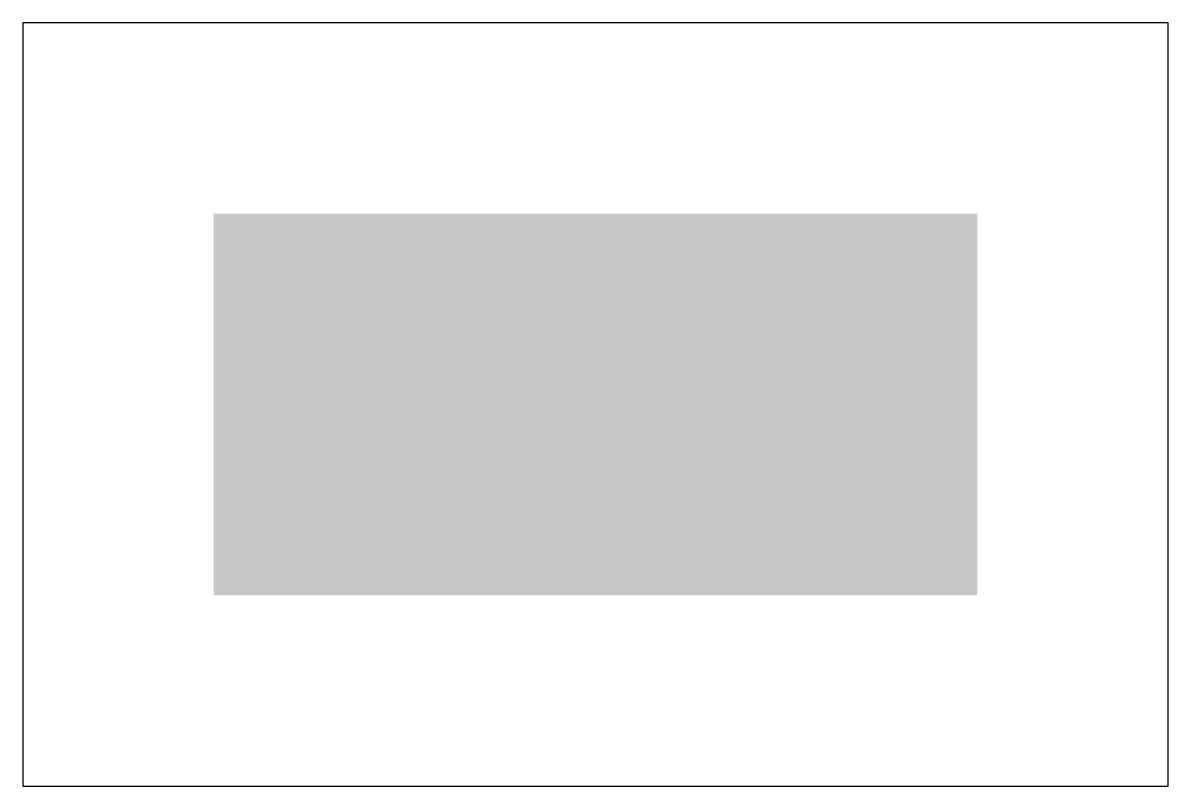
# Model space of a CAD drawing. Header units: millimetres. Extents: x 0 to 30, y 0 to 20.
import ezdxf

# ---------------------------------------------------------------- set-up
doc = ezdxf.new("R2010")
doc.units = ezdxf.units.MM

msp = doc.modelspace()

# ---------------------------------------------------------------- hatches: boundary and pattern name
msp.add_hatch(color=3).paths.add_polyline_path([(5, 5), (25, 5), (25, 15), (5, 15)])

# ---------------------------------------------------------------- linework, layer by layer
msp.add_lwpolyline([(0, 0), (30, 0), (30, 20), (0, 20)], close=True)

doc.saveas('drawing.dxf')
